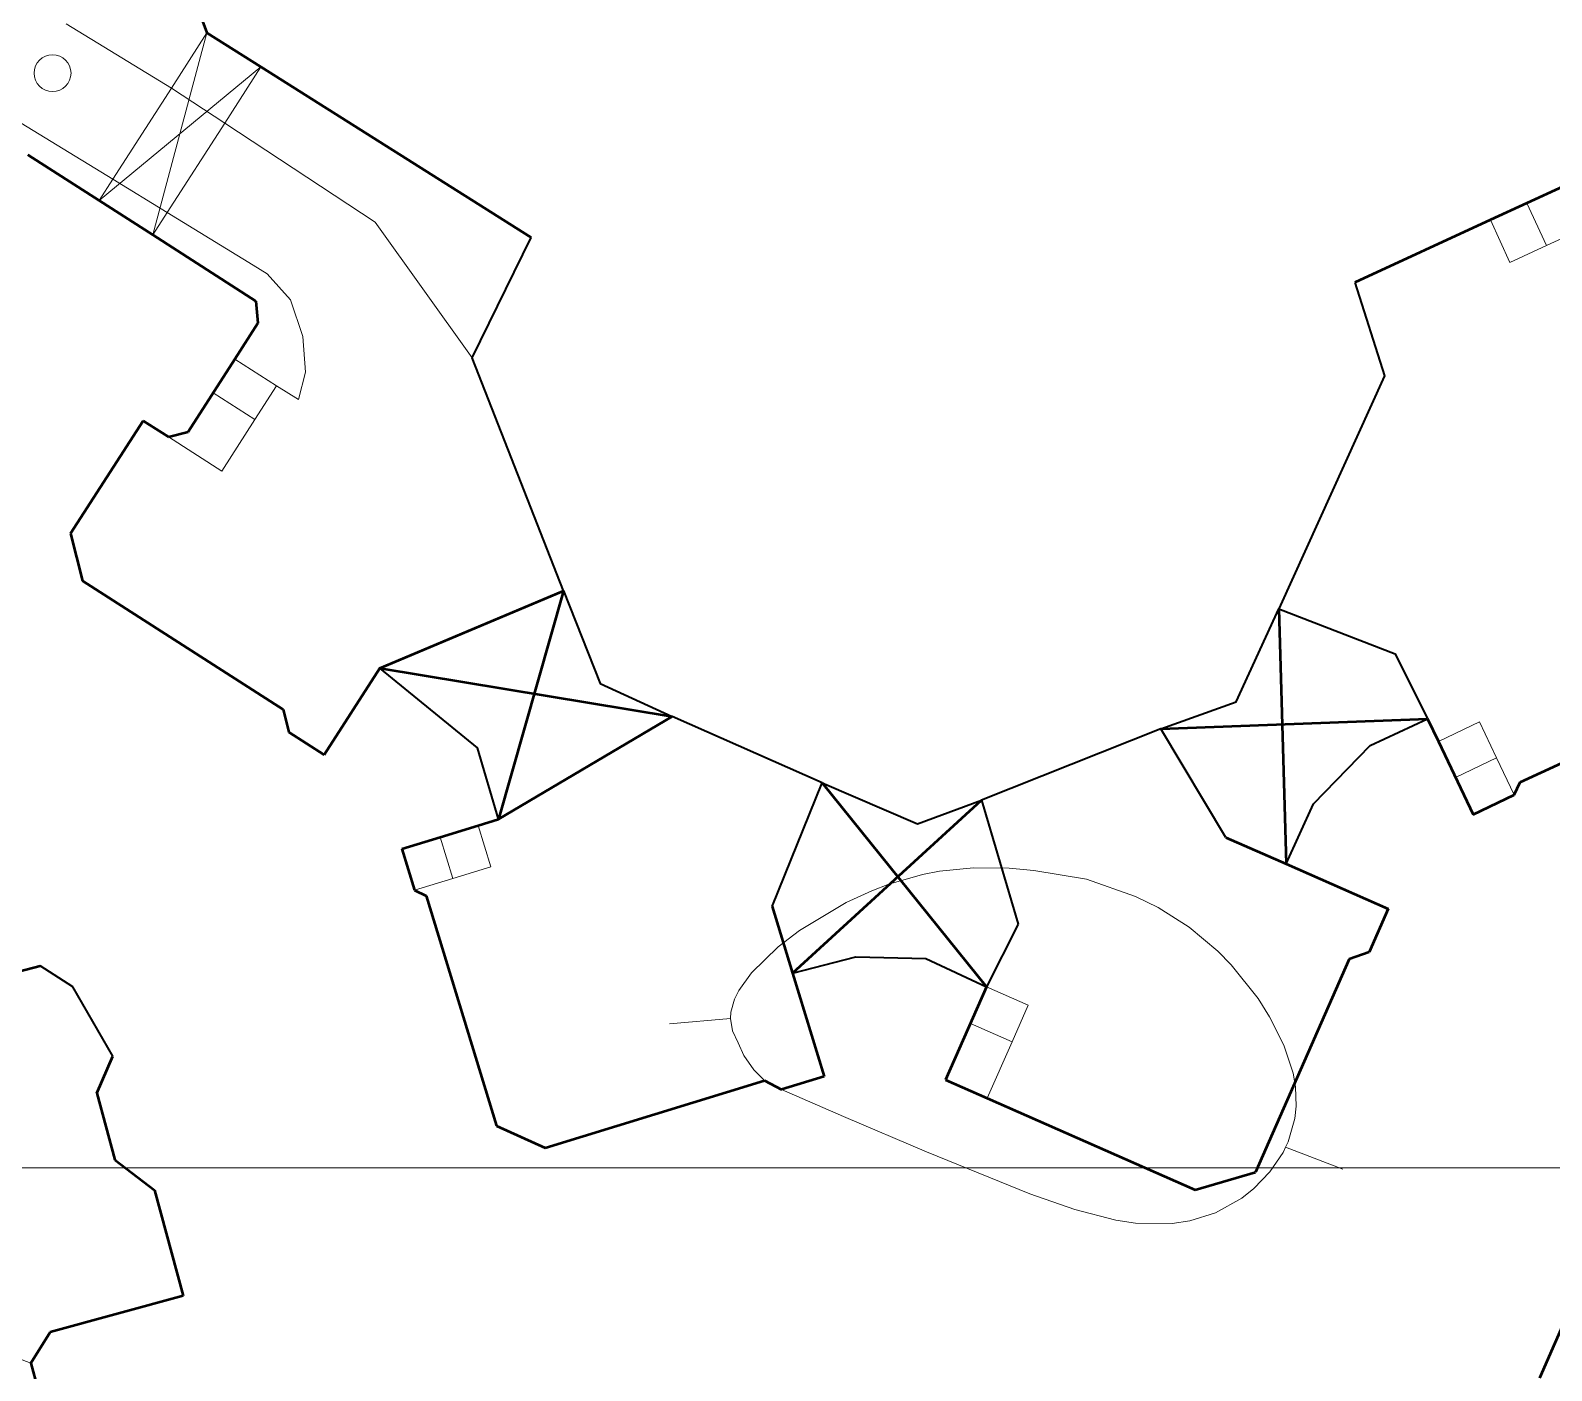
# Model space of a CAD drawing. Extents: x 1000 to 4000, y -5000 to -1000.
# Drawn here: x 1615.78 to 1665.31, y -4717.49 to -4673.85 of the extents above; entities that cross this region are included whole.
import ezdxf

# ---------------------------------------------------------------- set-up
doc = ezdxf.new("R2010")
doc.units = 0
doc.header["$MEASUREMENT"] = 0
for name, color, linetype in [('границы команд_1', 10, 'CONTINUOUS'), ('СЛОЙ_24', 7, 'CONTINUOUS'), ('СЛОЙ_35', 7, 'CONTINUOUS'), ('СЛОЙ_50', 7, 'CONTINUOUS'), ('СЛОЙ_6', 7, 'CONTINUOUS'), ('СЛОЙ_7', 7, 'CONTINUOUS')]:
    doc.layers.add(name, color=color, linetype=linetype)

msp = doc.modelspace()

# ---------------------------------------------------------------- linework, layer by layer
at = {"layer": 'границы команд_1', "color": 251, "lineweight": 0}
msp.add_lwpolyline([(1033.439, -1863.261), (3102.461, -1863.261), (3102.461, -4710.896), (1033.439, -4710.896)], close=True, dxfattribs=at)
at = {"layer": 'СЛОЙ_24', "color": 253, "linetype": 'Continuous', "lineweight": 0}
for p, q in [((1620.367, -4675.729), (1622.102, -4676.87)), ((1618.46, -4678.699), (1620.232, -4679.782))]:
    msp.add_line(p, q, dxfattribs=at)
for points in [[(1618.46, -4678.699), (1606.397, -4671.322)], [(1620.367, -4675.729), (1616.943, -4673.641)], [(1630.161, -4684.51), (1626.999, -4680.095), (1622.102, -4676.87)], [(1623.03, -4681.493), (1620.232, -4679.782)], [(1623.03, -4681.493), (1623.484, -4681.774), (1624.25, -4682.625), (1624.647, -4683.818), (1624.732, -4684.982), (1624.509, -4685.869), (1623.792, -4685.43)], [(1615.785, -4717.25), (1613.332, -4716.304), (1611.288, -4707.725), (1601.066, -4701.305), (1599.951, -4700.673)]]:
    msp.add_lwpolyline(points, dxfattribs=at)
at = {"layer": 'СЛОЙ_35', "color": 253, "linetype": 'Continuous', "lineweight": 0}
msp.add_circle((1616.499, -4675.244), 0.6, dxfattribs=at)
at = {"layer": 'СЛОЙ_50', "color": 253, "linetype": 'Continuous', "lineweight": 0}
msp.add_line((1638.575, -4706.028), (1636.583, -4706.206), dxfattribs=at)
for points in [[(1650.164, -4701.49), (1648.451, -4701.207), (1647.647, -4701.135), (1646.49, -4701.124), (1645.374, -4701.235), (1644.825, -4701.34), (1643.73, -4701.654), (1643.18, -4701.866), (1642.343, -4702.254), (1640.821, -4703.167), (1640.123, -4703.696), (1639.254, -4704.54), (1638.845, -4705.114), (1638.705, -4705.4), (1638.588, -4705.82), (1638.575, -4706.028), (1638.641, -4706.433), (1638.818, -4706.824), (1639.003, -4707.23), (1639.331, -4707.699), (1639.683, -4708.052), (1640.233, -4708.338), (1642.254, -4709.214), (1644.953, -4710.365), (1648.316, -4711.738), (1649.78, -4712.25), (1651.124, -4712.594), (1651.757, -4712.69), (1652.959, -4712.708), (1653.533, -4712.62), (1654.365, -4712.352), (1655.218, -4711.874), (1655.612, -4711.565), (1656.139, -4711.02), (1656.563, -4710.387), (1656.645, -4710.213), (1656.728, -4710.039), (1656.945, -4709.288), (1656.99, -4708.886), (1656.969, -4708.254), (1656.89, -4707.81), (1656.588, -4706.895), (1656.127, -4705.977), (1655.749, -4705.382), (1654.872, -4704.279), (1654.438, -4703.834), (1653.51, -4703.055), (1652.494, -4702.414), (1651.764, -4702.056), (1650.164, -4701.49)], [(1656.645, -4710.213), (1658.509, -4710.938)]]:
    msp.add_lwpolyline(points, dxfattribs=at)
at = {"layer": 'СЛОЙ_6', "color": 253, "linetype": 'Continuous', "lineweight": 50}
for p, q in [((1621.212, -4673.121), (1621.519, -4673.935)), ((1621.519, -4673.935), (1623.275, -4675.043)), ((1623.275, -4675.043), (1632.079, -4680.593)), ((1615.688, -4677.899), (1618.015, -4679.393)), ((1665.686, -4678.93), (1663.316, -4680.022)), ((1618.015, -4679.393), (1619.762, -4680.514)), ((1663.316, -4680.022), (1658.897, -4682.056)), ((1619.762, -4680.514), (1623.116, -4682.668)), ((1623.116, -4682.668), (1623.185, -4683.381)), ((1623.185, -4683.381), (1622.431, -4684.556)), ((1622.431, -4684.556), (1620.912, -4686.923)), ((1619.445, -4686.563), (1617.085, -4690.238)), ((1619.445, -4686.563), (1620.269, -4687.092)), ((1620.269, -4687.092), (1620.912, -4686.923)), ((1617.085, -4690.238), (1617.477, -4691.779)), ((1617.477, -4691.779), (1624.003, -4695.969)), ((1627.157, -4694.619), (1633.136, -4692.097)), ((1633.136, -4692.097), (1631.021, -4699.536)), ((1656.428, -4692.684), (1656.663, -4700.992)), ((1627.157, -4694.619), (1625.341, -4697.447)), ((1627.157, -4694.619), (1636.668, -4696.198)), ((1664.281, -4698.335), (1671.155, -4695.157)), ((1624.003, -4695.969), (1624.191, -4696.709)), ((1631.021, -4699.536), (1636.668, -4696.198)), ((1652.588, -4696.594), (1661.268, -4696.267)), ((1661.268, -4696.267), (1661.622, -4697.009)), ((1624.191, -4696.709), (1625.341, -4697.447)), ((1661.622, -4697.009), (1662.753, -4699.38)), ((1641.556, -4698.356), (1646.907, -4704.999)), ((1664.088, -4698.743), (1664.281, -4698.335)), ((1640.591, -4704.551), (1646.746, -4698.923)), ((1662.753, -4699.38), (1664.088, -4698.743)), ((1629.117, -4700.119), (1630.36, -4699.738)), ((1630.36, -4699.738), (1631.021, -4699.536)), ((1627.874, -4700.5), (1629.117, -4700.119)), ((1627.874, -4700.5), (1628.287, -4701.846)), ((1654.7, -4700.129), (1656.663, -4700.992)), ((1656.663, -4700.992), (1659.986, -4702.454)), ((1628.287, -4701.846), (1628.666, -4702.038)), ((1628.666, -4702.038), (1630.956, -4709.518)), ((1639.927, -4702.382), (1640.591, -4704.551)), ((1659.986, -4702.454), (1659.364, -4703.866)), ((1659.364, -4703.866), (1658.721, -4704.094)), ((1614.887, -4704.632), (1616.093, -4704.315)), ((1658.721, -4704.094), (1655.668, -4711.036)), ((1640.591, -4704.551), (1641.621, -4707.914)), ((1646.907, -4704.999), (1645.574, -4708.03)), ((1617.936, -4708.457), (1618.459, -4707.251)), ((1641.621, -4707.914), (1640.233, -4708.338)), ((1632.537, -4710.241), (1639.683, -4708.052)), ((1639.683, -4708.052), (1640.233, -4708.338)), ((1645.574, -4708.03), (1646.933, -4708.627)), ((1617.936, -4708.457), (1618.53, -4710.634)), ((1646.933, -4708.627), (1653.702, -4711.604)), ((1630.956, -4709.518), (1632.537, -4710.241)), ((1618.53, -4710.634), (1619.813, -4711.621)), ((1653.702, -4711.604), (1655.668, -4711.036)), ((1619.813, -4711.621), (1620.751, -4715.062)), ((1666.415, -4714.326), (1664.916, -4717.736)), ((1620.751, -4715.062), (1616.418, -4716.243)), ((1615.785, -4717.25), (1616.418, -4716.243)), ((1615.785, -4717.25), (1617.012, -4721.751))]:
    msp.add_line(p, q, dxfattribs=at)
at = {"layer": 'СЛОЙ_6', "color": 253, "linetype": 'Continuous', "lineweight": 40}
for points in [[(1630.161, -4684.51), (1632.079, -4680.593)], [(1658.897, -4682.056), (1659.872, -4685.096), (1656.428, -4692.684)], [(1633.136, -4692.097), (1630.161, -4684.51)], [(1633.136, -4692.097), (1634.332, -4695.119), (1636.668, -4696.198)], [(1652.588, -4696.594), (1655.033, -4695.716), (1656.428, -4692.684)], [(1656.428, -4692.684), (1660.211, -4694.153), (1661.268, -4696.267)], [(1631.021, -4699.536), (1630.331, -4697.219), (1627.157, -4694.619)], [(1641.556, -4698.356), (1636.668, -4696.198)], [(1656.663, -4700.992), (1657.559, -4699.037), (1659.403, -4697.135), (1661.268, -4696.267)], [(1652.588, -4696.594), (1646.746, -4698.923)], [(1654.7, -4700.129), (1652.588, -4696.594)], [(1639.927, -4702.382), (1641.556, -4698.356)], [(1641.556, -4698.356), (1644.661, -4699.69), (1646.746, -4698.923)], [(1646.746, -4698.923), (1647.938, -4702.954)], [(1647.938, -4702.954), (1646.907, -4704.999)], [(1618.459, -4707.251), (1617.157, -4704.993), (1616.093, -4704.315)], [(1640.591, -4704.551), (1642.653, -4704.019), (1644.937, -4704.076), (1646.907, -4704.999)]]:
    msp.add_lwpolyline(points, dxfattribs=at)
at = {"layer": 'СЛОЙ_7', "color": 253, "linetype": 'Continuous', "lineweight": 0}
for p, q in [((1621.519, -4673.935), (1619.762, -4680.514)), ((1620.367, -4675.729), (1621.519, -4673.935)), ((1618.015, -4679.393), (1623.275, -4675.043)), ((1622.102, -4676.87), (1623.275, -4675.043)), ((1618.46, -4678.699), (1620.367, -4675.729)), ((1620.232, -4679.782), (1622.102, -4676.87)), ((1618.015, -4679.393), (1618.46, -4678.699)), ((1664.505, -4679.474), (1665.142, -4680.857)), ((1619.762, -4680.514), (1620.232, -4679.782)), ((1663.316, -4680.022), (1663.953, -4681.405)), ((1666.323, -4680.313), (1665.142, -4680.857)), ((1665.142, -4680.857), (1663.953, -4681.405)), ((1622.431, -4684.556), (1623.792, -4685.43)), ((1623.792, -4685.43), (1623.089, -4686.524)), ((1621.729, -4685.65), (1623.089, -4686.524)), ((1623.089, -4686.524), (1622.008, -4688.208)), ((1622.008, -4688.208), (1620.269, -4687.092)), ((1661.622, -4697.009), (1662.957, -4696.372)), ((1662.957, -4696.372), (1663.517, -4697.545)), ((1662.182, -4698.182), (1663.517, -4697.545)), ((1663.517, -4697.545), (1664.088, -4698.743)), ((1630.36, -4699.738), (1630.773, -4701.085)), ((1629.117, -4700.119), (1629.53, -4701.465)), ((1629.53, -4701.465), (1628.287, -4701.846)), ((1630.773, -4701.085), (1629.53, -4701.465)), ((1648.266, -4705.597), (1646.907, -4704.999)), ((1647.742, -4706.787), (1648.266, -4705.597)), ((1647.742, -4706.787), (1646.384, -4706.189)), ((1646.933, -4708.627), (1647.742, -4706.787))]:
    msp.add_line(p, q, dxfattribs=at)

doc.saveas('drawing.dxf')
